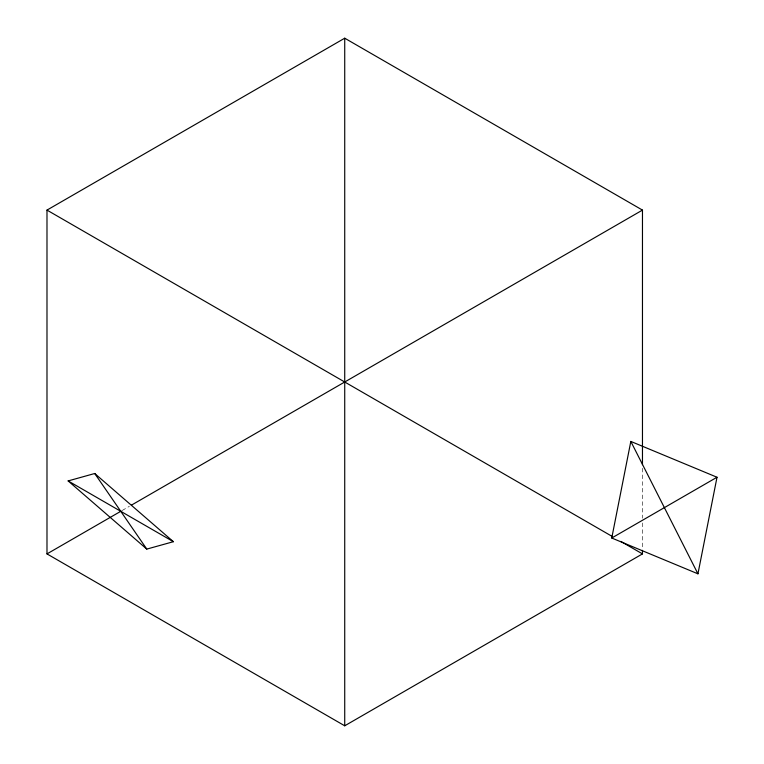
<?xml version="1.0" encoding="UTF-8"?>
<svg xmlns="http://www.w3.org/2000/svg" width="764" height="764" viewBox="0 0 764 764"><rect width="100%" height="100%" fill="white"/><g stroke="black" fill="none" stroke-linecap="round" stroke-linejoin="round"><path stroke-width="0.57" stroke-dasharray="3.82 2.86" d="M122.192 510.476L129.403 506.312M642.467 468.246L642.467 518.212M642.467 522.968L642.467 549.144"/><path stroke-width="1.15" d="M611.754 538.018L630.825 441.43L717.014 477.242L697.943 573.821L611.754 538.018L717.014 477.242M642.467 550.328L642.467 553.9L344.726 725.8L46.986 553.9L46.986 210.1L344.726 38.2L642.467 210.1L642.467 464.684M46.986 553.9L121.161 511.078M131.465 505.128L642.467 210.1M68.13 480.919L94.726 473.508L173.39 541.695L146.793 549.096L68.13 480.919L173.39 541.695M46.986 210.1L612.585 536.653M620.826 541.409L642.467 553.9M94.726 473.508L146.793 549.096M630.825 441.43L697.943 573.821M344.726 38.2L344.726 725.8"/></g></svg>
